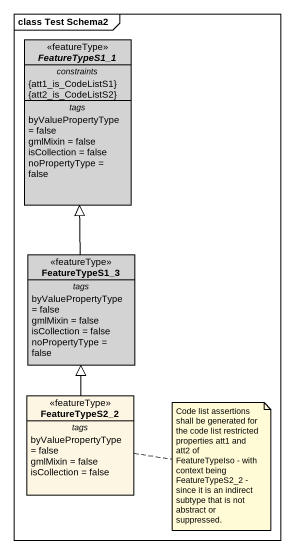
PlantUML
@startuml
mainframe class Test Schema2
hide circle
hide empty members
abstract class FeatureTypeS1_1 <<featureType>> #D3D3D3 {
  -- constraints --
  {att1_is_CodeListS1}
  {att2_is_CodeListS2}
  -- tags --
  byValuePropertyType = false
  gmlMixin = false
  isCollection = false
  noPropertyType = false
}
class FeatureTypeS1_3 <<featureType>> #D3D3D3 {
  -- tags --
  byValuePropertyType = false
  gmlMixin = false
  isCollection = false
  noPropertyType = false
}
class FeatureTypeS2_2 <<featureType>> {
  -- tags --
  byValuePropertyType = false
  gmlMixin = false
  isCollection = false
}
FeatureTypeS1_3 -up-|> FeatureTypeS1_1
FeatureTypeS2_2 -up-|> FeatureTypeS1_3
note right of FeatureTypeS2_2 : Code list assertions shall be generated for the code list restricted properties att1 and att2 of FeatureTypeIso - with context being FeatureTypeS2_2 - since it is an indirect subtype that is not abstract or suppressed.
@enduml
